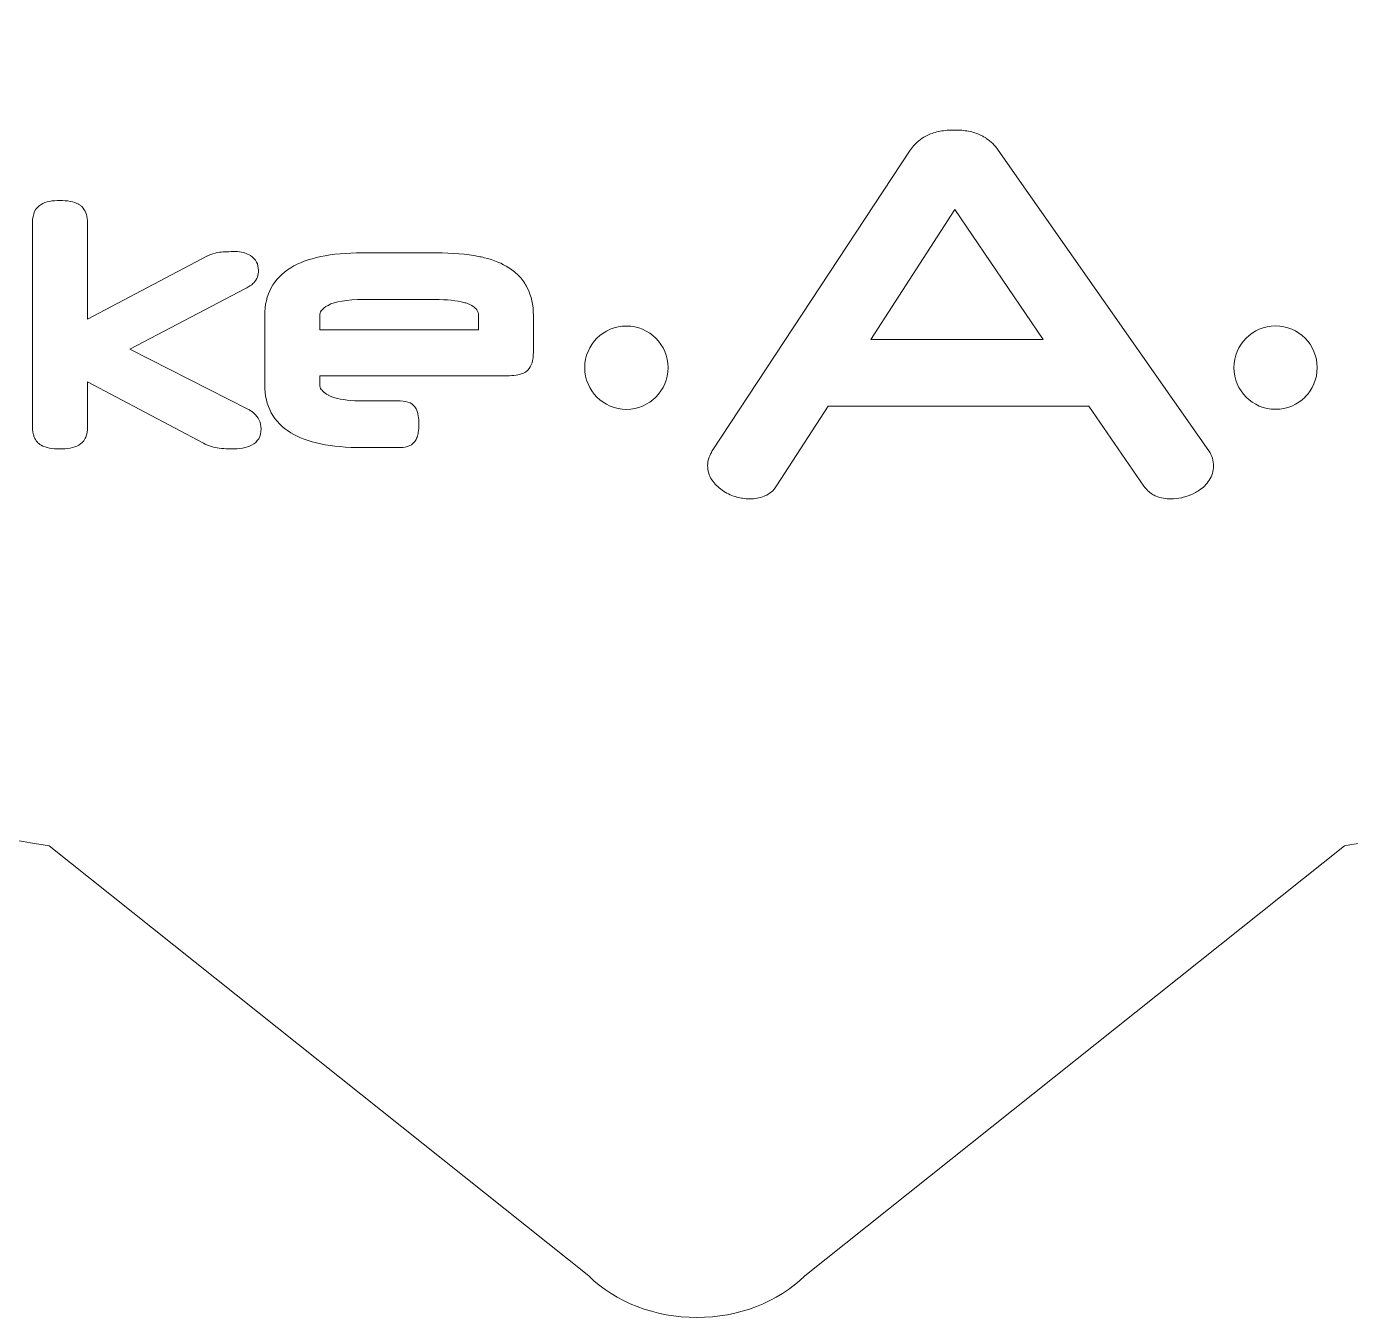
# Model space of a CAD drawing. Header units: inches. Extents: x -5.8 to 5.8, y -5.8 to 5.8.
# Drawn here: x -0.394 to 0.384, y 2.342 to 3.1 of the extents above; entities that cross this region are included whole.
import ezdxf

# ---------------------------------------------------------------- set-up
doc = ezdxf.new("R2010")
doc.units = ezdxf.units.IN
doc.header["$MEASUREMENT"] = 0
doc.layers.add('VIEW_HATCHES', color=7, linetype='Continuous')

msp = doc.modelspace()

# ---------------------------------------------------------------- linework, layer by layer
at = {"layer": 'VIEW_HATCHES', "color": 4, "lineweight": 5}
msp.add_open_spline([(0.38067, 2.61887), (0.38067, 2.61887), (0.06345, 2.36615), (0.06345, 2.36615), (0.06345, 2.36615), (0.04778, 2.35072), (0.02455, 2.3418), (0.00005, 2.34178), (0.00005, 2.34178), (-0.02445, 2.34176), (-0.0478, 2.35075), (-0.0635, 2.36615), (-0.0635, 2.36615), (-0.0635, 2.36615), (-0.38069, 2.61886), (-0.38069, 2.61886), (-0.38069, 2.61886), (-0.38069, 2.61886), (-0.38069, 2.61886), (-0.38069, 2.61886), (-0.38069, 2.61886), (-0.39056, 2.62049), (-0.89127, 2.70111), (-1.16072, 2.7456), (-1.16072, 2.7456), (-1.17256, 2.74755), (-1.18109, 2.75608), (-1.18109, 2.76598), (-1.18109, 2.76598), (-1.18109, 2.76598), (-1.18108, 3.09578), (-1.18108, 3.09578), (-1.18108, 3.09578), (-1.18108, 3.10567), (-1.17255, 3.1142), (-1.1607, 3.11616), (-1.1607, 3.11616), (-0.8352, 3.1699), (-0.39054, 3.24127), (-0.38067, 3.2429), (-0.38067, 3.2429), (-0.38067, 3.2429), (-0.38067, 3.2429), (-0.38067, 3.2429), (-0.38067, 3.2429), (-0.38067, 3.2429), (-0.06345, 3.49497), (-0.06345, 3.49497), (-0.06345, 3.49497), (-0.04778, 3.51039), (-0.02456, 3.51932), (-0.00005, 3.51934), (-0.00005, 3.51934), (0.02445, 3.51936), (0.0478, 3.51037), (0.0635, 3.49497), (0.0635, 3.49497), (0.0635, 3.49497), (0.38069, 3.2429), (0.38069, 3.2429), (0.38069, 3.2429), (0.38069, 3.2429), (0.38069, 3.2429), (0.38069, 3.2429), (0.38069, 3.2429), (0.39056, 3.24127), (0.90768, 3.15794), (1.16072, 3.11617), (1.16072, 3.11617), (1.17256, 3.11421), (1.18108, 3.10568), (1.18109, 3.09578), (1.18109, 3.09578), (1.18109, 3.09578), (1.18108, 2.76598), (1.18108, 2.76598), (1.18108, 2.76598), (1.18108, 2.75609), (1.17255, 2.74756), (1.1607, 2.74561), (1.1607, 2.74561), (0.83519, 2.69187), (0.39054, 2.6205), (0.38067, 2.61887), (0.38067, 2.61887), (0.38067, 2.61887), (0.38067, 2.61887), (0.38067, 2.61887)], degree=3, knots=[0, 0, 0, 0, 0.045455, 0.045455, 0.045455, 0.045455, 0.090909, 0.090909, 0.090909, 0.090909, 0.136364, 0.136364, 0.136364, 0.136364, 0.181818, 0.181818, 0.181818, 0.181818, 0.227273, 0.227273, 0.227273, 0.227273, 0.272727, 0.272727, 0.272727, 0.272727, 0.318182, 0.318182, 0.318182, 0.318182, 0.363636, 0.363636, 0.363636, 0.363636, 0.409091, 0.409091, 0.409091, 0.409091, 0.454545, 0.454545, 0.454545, 0.454545, 0.5, 0.5, 0.5, 0.5, 0.545455, 0.545455, 0.545455, 0.545455, 0.590909, 0.590909, 0.590909, 0.590909, 0.636364, 0.636364, 0.636364, 0.636364, 0.681818, 0.681818, 0.681818, 0.681818, 0.727273, 0.727273, 0.727273, 0.727273, 0.772727, 0.772727, 0.772727, 0.772727, 0.818182, 0.818182, 0.818182, 0.818182, 0.863636, 0.863636, 0.863636, 0.863636, 0.909091, 0.909091, 0.909091, 0.909091, 0.954545, 0.954545, 0.954545, 0.954545, 1, 1, 1, 1], dxfattribs=at)
at = {"layer": 'VIEW_HATCHES', "color": 2, "lineweight": 5}
for points, knots in [([(0.1515, 3.03934), (0.15447, 3.03934), (0.15723, 3.0391), (0.15977, 3.03861), (0.15977, 3.03861), (0.1624, 3.03812), (0.16476, 3.03736), (0.16683, 3.03635), (0.16683, 3.03635), (0.16683, 3.03635), (0.16685, 3.03634), (0.16685, 3.03634), (0.16685, 3.03634), (0.16685, 3.03634), (0.16685, 3.03635), (0.16685, 3.03635), (0.16685, 3.03635), (0.16737, 3.03609), (0.16793, 3.03579), (0.16855, 3.03543), (0.16855, 3.03543), (0.16922, 3.03505), (0.16976, 3.03472), (0.17018, 3.03444), (0.17018, 3.03444), (0.17287, 3.03262), (0.17519, 3.03033), (0.17713, 3.02759), (0.17713, 3.02759), (0.17713, 3.02759), (0.17713, 3.02757), (0.17713, 3.02757), (0.17713, 3.02757), (0.17713, 3.02757), (0.30098, 2.85092), (0.30098, 2.85092), (0.30098, 2.85092), (0.30098, 2.85092), (0.30109, 2.85077), (0.30109, 2.85077), (0.30109, 2.85077), (0.30194, 2.84944), (0.30259, 2.84802), (0.30305, 2.84653), (0.30305, 2.84653), (0.30351, 2.845), (0.30375, 2.84348), (0.30375, 2.84196), (0.30375, 2.84196), (0.30375, 2.84052), (0.30352, 2.83909), (0.30309, 2.83766), (0.30309, 2.83766), (0.30266, 2.83629), (0.30203, 2.83496), (0.3012, 2.83369), (0.3012, 2.83369), (0.30043, 2.83249), (0.29953, 2.83138), (0.29852, 2.83037), (0.29852, 2.83037), (0.29852, 2.83037), (0.29852, 2.83036), (0.29852, 2.83036), (0.29852, 2.83036), (0.29754, 2.82937), (0.29642, 2.82846), (0.29516, 2.82762), (0.29516, 2.82762), (0.29516, 2.82762), (0.29506, 2.82756), (0.29506, 2.82756), (0.29506, 2.82756), (0.29506, 2.82756), (0.29505, 2.82755), (0.29505, 2.82755), (0.29505, 2.82755), (0.29505, 2.82755), (0.29504, 2.82755), (0.29504, 2.82755), (0.29504, 2.82755), (0.29471, 2.82733), (0.29441, 2.82713), (0.29415, 2.82698), (0.29415, 2.82698), (0.29395, 2.82686), (0.29361, 2.82667), (0.29312, 2.82639), (0.29312, 2.82639), (0.29312, 2.82639), (0.29312, 2.82639), (0.29312, 2.82639), (0.29312, 2.82639), (0.29136, 2.82542), (0.28944, 2.82461), (0.28739, 2.82398), (0.28739, 2.82398), (0.28739, 2.82398), (0.28735, 2.82397), (0.28735, 2.82397), (0.28735, 2.82397), (0.28699, 2.82386), (0.28659, 2.82375), (0.28616, 2.82363), (0.28616, 2.82363), (0.28616, 2.82363), (0.28616, 2.82363), (0.28616, 2.82363), (0.28616, 2.82363), (0.28567, 2.8235), (0.28526, 2.8234), (0.28494, 2.82333), (0.28494, 2.82333), (0.28494, 2.82333), (0.28494, 2.82334), (0.28494, 2.82334), (0.28494, 2.82334), (0.28283, 2.82288), (0.28077, 2.82265), (0.27876, 2.82265), (0.27876, 2.82265), (0.27876, 2.82265), (0.27876, 2.82266), (0.27876, 2.82266), (0.27876, 2.82266), (0.27718, 2.82266), (0.27567, 2.82279), (0.27424, 2.82305), (0.27424, 2.82305), (0.27277, 2.82331), (0.27138, 2.82371), (0.27007, 2.82424), (0.27007, 2.82424), (0.27007, 2.82424), (0.27007, 2.82424), (0.27007, 2.82424), (0.27007, 2.82424), (0.27007, 2.82424), (0.27006, 2.82424), (0.27006, 2.82424), (0.27006, 2.82424), (0.27006, 2.82424), (0.27006, 2.82425), (0.27006, 2.82425), (0.27006, 2.82425), (0.27006, 2.82425), (0.27004, 2.82426), (0.27004, 2.82426), (0.27004, 2.82426), (0.27004, 2.82426), (0.27004, 2.82426), (0.27004, 2.82426), (0.27004, 2.82426), (0.26961, 2.82444), (0.26922, 2.82462), (0.26885, 2.82481), (0.26885, 2.82481), (0.26885, 2.82481), (0.26884, 2.82481), (0.26884, 2.82481), (0.26884, 2.82481), (0.26844, 2.82501), (0.26806, 2.82522), (0.26772, 2.82544), (0.26772, 2.82544), (0.26586, 2.82659), (0.26422, 2.82815), (0.26281, 2.83009), (0.26281, 2.83009), (0.26281, 2.83009), (0.26275, 2.83019), (0.26275, 2.83019), (0.26275, 2.83019), (0.26275, 2.83019), (0.23051, 2.87717), (0.23051, 2.87717), (0.23051, 2.87717), (0.23051, 2.87717), (0.07714, 2.87716), (0.07714, 2.87716), (0.07714, 2.87716), (0.07714, 2.87716), (0.04689, 2.83027), (0.04689, 2.83027), (0.04689, 2.83027), (0.04689, 2.83027), (0.04688, 2.83028), (0.04688, 2.83028), (0.04688, 2.83028), (0.04688, 2.83028), (0.04688, 2.83028), (0.04688, 2.83028), (0.04688, 2.83028), (0.04658, 2.82981), (0.04632, 2.82944), (0.04611, 2.82916), (0.04611, 2.82916), (0.04583, 2.82879), (0.04554, 2.82844), (0.04525, 2.82811), (0.04525, 2.82811), (0.04367, 2.82636), (0.04179, 2.82506), (0.0396, 2.8242), (0.0396, 2.8242), (0.03828, 2.82369), (0.03689, 2.8233), (0.03544, 2.82303), (0.03544, 2.82303), (0.03398, 2.82276), (0.03253, 2.82263), (0.03109, 2.82263), (0.03109, 2.82263), (0.03109, 2.82263), (0.03107, 2.82263), (0.03107, 2.82263), (0.03107, 2.82263), (0.03107, 2.82263), (0.03107, 2.82264), (0.03107, 2.82264), (0.03107, 2.82264), (0.0297, 2.82265), (0.02832, 2.82276), (0.02693, 2.82298), (0.02693, 2.82298), (0.0268, 2.823), (0.02656, 2.82304), (0.02627, 2.82309), (0.02627, 2.82309), (0.02627, 2.82309), (0.02626, 2.82309), (0.02626, 2.82309), (0.02626, 2.82309), (0.02509, 2.82331), (0.02392, 2.8236), (0.02275, 2.82396), (0.02275, 2.82396), (0.02133, 2.8244), (0.01995, 2.82494), (0.01861, 2.82559), (0.01861, 2.82559), (0.01727, 2.82625), (0.01602, 2.827), (0.01486, 2.82783), (0.01486, 2.82783), (0.01367, 2.82867), (0.01259, 2.82958), (0.01163, 2.83055), (0.01163, 2.83055), (0.01163, 2.83055), (0.01161, 2.83056), (0.01161, 2.83056), (0.01161, 2.83056), (0.01062, 2.83156), (0.00974, 2.83261), (0.00898, 2.83372), (0.00898, 2.83372), (0.00811, 2.83499), (0.00746, 2.83634), (0.00703, 2.83776), (0.00703, 2.83776), (0.00703, 2.83776), (0.00704, 2.83776), (0.00704, 2.83776), (0.00704, 2.83776), (0.00661, 2.83922), (0.00638, 2.84071), (0.00638, 2.84222), (0.00638, 2.84222), (0.00638, 2.84222), (0.00638, 2.84224), (0.00638, 2.84224), (0.00638, 2.84224), (0.00638, 2.84224), (0.0064, 2.84224), (0.0064, 2.84224), (0.0064, 2.84224), (0.0064, 2.84362), (0.00664, 2.84504), (0.0071, 2.84649), (0.0071, 2.84649), (0.00727, 2.84703), (0.00744, 2.8475), (0.0076, 2.84789), (0.0076, 2.84789), (0.0076, 2.84789), (0.00761, 2.84789), (0.00761, 2.84789), (0.00761, 2.84789), (0.00798, 2.8488), (0.00843, 2.8497), (0.00895, 2.8506), (0.00895, 2.8506), (0.00895, 2.8506), (0.00909, 2.8508), (0.00909, 2.8508), (0.00909, 2.8508), (0.00909, 2.8508), (0.12548, 3.02741), (0.12548, 3.02741), (0.12548, 3.02741), (0.12548, 3.02741), (0.12549, 3.02743), (0.12549, 3.02743), (0.12549, 3.02743), (0.12549, 3.02743), (0.12551, 3.02746), (0.12551, 3.02746), (0.12551, 3.02746), (0.12587, 3.02802), (0.12624, 3.02855), (0.12661, 3.02903), (0.12661, 3.02903), (0.12702, 3.02956), (0.12743, 3.03006), (0.12783, 3.03052), (0.12783, 3.03052), (0.13001, 3.03294), (0.13266, 3.03489), (0.13577, 3.03637), (0.13577, 3.03637), (0.13789, 3.03737), (0.1403, 3.03812), (0.14299, 3.03861), (0.14299, 3.03861), (0.14561, 3.03909), (0.14845, 3.03934), (0.1515, 3.03934)], [0, 0, 0, 0, 0.012195, 0.012195, 0.012195, 0.012195, 0.02439, 0.02439, 0.02439, 0.02439, 0.036585, 0.036585, 0.036585, 0.036585, 0.04878, 0.04878, 0.04878, 0.04878, 0.060976, 0.060976, 0.060976, 0.060976, 0.073171, 0.073171, 0.073171, 0.073171, 0.085366, 0.085366, 0.085366, 0.085366, 0.097561, 0.097561, 0.097561, 0.097561, 0.109756, 0.109756, 0.109756, 0.109756, 0.121951, 0.121951, 0.121951, 0.121951, 0.134146, 0.134146, 0.134146, 0.134146, 0.146341, 0.146341, 0.146341, 0.146341, 0.158537, 0.158537, 0.158537, 0.158537, 0.170732, 0.170732, 0.170732, 0.170732, 0.182927, 0.182927, 0.182927, 0.182927, 0.195122, 0.195122, 0.195122, 0.195122, 0.207317, 0.207317, 0.207317, 0.207317, 0.219512, 0.219512, 0.219512, 0.219512, 0.231707, 0.231707, 0.231707, 0.231707, 0.243902, 0.243902, 0.243902, 0.243902, 0.256098, 0.256098, 0.256098, 0.256098, 0.268293, 0.268293, 0.268293, 0.268293, 0.280488, 0.280488, 0.280488, 0.280488, 0.292683, 0.292683, 0.292683, 0.292683, 0.304878, 0.304878, 0.304878, 0.304878, 0.317073, 0.317073, 0.317073, 0.317073, 0.329268, 0.329268, 0.329268, 0.329268, 0.341463, 0.341463, 0.341463, 0.341463, 0.353659, 0.353659, 0.353659, 0.353659, 0.365854, 0.365854, 0.365854, 0.365854, 0.378049, 0.378049, 0.378049, 0.378049, 0.390244, 0.390244, 0.390244, 0.390244, 0.402439, 0.402439, 0.402439, 0.402439, 0.414634, 0.414634, 0.414634, 0.414634, 0.426829, 0.426829, 0.426829, 0.426829, 0.439024, 0.439024, 0.439024, 0.439024, 0.45122, 0.45122, 0.45122, 0.45122, 0.463415, 0.463415, 0.463415, 0.463415, 0.47561, 0.47561, 0.47561, 0.47561, 0.487805, 0.487805, 0.487805, 0.487805, 0.5, 0.5, 0.5, 0.5, 0.512195, 0.512195, 0.512195, 0.512195, 0.52439, 0.52439, 0.52439, 0.52439, 0.536585, 0.536585, 0.536585, 0.536585, 0.54878, 0.54878, 0.54878, 0.54878, 0.560976, 0.560976, 0.560976, 0.560976, 0.573171, 0.573171, 0.573171, 0.573171, 0.585366, 0.585366, 0.585366, 0.585366, 0.597561, 0.597561, 0.597561, 0.597561, 0.609756, 0.609756, 0.609756, 0.609756, 0.621951, 0.621951, 0.621951, 0.621951, 0.634146, 0.634146, 0.634146, 0.634146, 0.646341, 0.646341, 0.646341, 0.646341, 0.658537, 0.658537, 0.658537, 0.658537, 0.670732, 0.670732, 0.670732, 0.670732, 0.682927, 0.682927, 0.682927, 0.682927, 0.695122, 0.695122, 0.695122, 0.695122, 0.707317, 0.707317, 0.707317, 0.707317, 0.719512, 0.719512, 0.719512, 0.719512, 0.731707, 0.731707, 0.731707, 0.731707, 0.743902, 0.743902, 0.743902, 0.743902, 0.756098, 0.756098, 0.756098, 0.756098, 0.768293, 0.768293, 0.768293, 0.768293, 0.780488, 0.780488, 0.780488, 0.780488, 0.792683, 0.792683, 0.792683, 0.792683, 0.804878, 0.804878, 0.804878, 0.804878, 0.817073, 0.817073, 0.817073, 0.817073, 0.829268, 0.829268, 0.829268, 0.829268, 0.841463, 0.841463, 0.841463, 0.841463, 0.853659, 0.853659, 0.853659, 0.853659, 0.865854, 0.865854, 0.865854, 0.865854, 0.878049, 0.878049, 0.878049, 0.878049, 0.890244, 0.890244, 0.890244, 0.890244, 0.902439, 0.902439, 0.902439, 0.902439, 0.914634, 0.914634, 0.914634, 0.914634, 0.926829, 0.926829, 0.926829, 0.926829, 0.939024, 0.939024, 0.939024, 0.939024, 0.95122, 0.95122, 0.95122, 0.95122, 0.963415, 0.963415, 0.963415, 0.963415, 0.97561, 0.97561, 0.97561, 0.97561, 0.987805, 0.987805, 0.987805, 0.987805, 1, 1, 1, 1]), ([(-0.35805, 2.92817), (-0.35805, 2.92817), (-0.28747, 2.96536), (-0.28747, 2.96536), (-0.28747, 2.96536), (-0.28747, 2.96536), (-0.28747, 2.96536), (-0.28747, 2.96536), (-0.28747, 2.96536), (-0.28747, 2.96536), (-0.28744, 2.96538), (-0.28744, 2.96538), (-0.28744, 2.96538), (-0.28744, 2.96538), (-0.28742, 2.96538), (-0.28742, 2.96538), (-0.28742, 2.96538), (-0.28705, 2.96558), (-0.28674, 2.96574), (-0.28651, 2.96584), (-0.28651, 2.96584), (-0.2863, 2.96594), (-0.28598, 2.96607), (-0.28557, 2.96624), (-0.28557, 2.96624), (-0.28395, 2.96688), (-0.28224, 2.96731), (-0.28043, 2.96753), (-0.28043, 2.96753), (-0.27937, 2.96766), (-0.278, 2.96776), (-0.27632, 2.96783), (-0.27632, 2.96783), (-0.27457, 2.9679), (-0.2728, 2.96794), (-0.27102, 2.96794), (-0.27102, 2.96794), (-0.27102, 2.96794), (-0.271, 2.96794), (-0.271, 2.96794), (-0.271, 2.96794), (-0.271, 2.96794), (-0.271, 2.96793), (-0.271, 2.96793), (-0.271, 2.96793), (-0.26939, 2.96792), (-0.26787, 2.96774), (-0.26646, 2.96737), (-0.26646, 2.96737), (-0.26611, 2.96728), (-0.26588, 2.96721), (-0.26574, 2.96717), (-0.26574, 2.96717), (-0.26454, 2.9668), (-0.2634, 2.96627), (-0.26233, 2.96561), (-0.26233, 2.96561), (-0.26233, 2.96561), (-0.26231, 2.96561), (-0.26231, 2.96561), (-0.26231, 2.96561), (-0.26074, 2.96463), (-0.25956, 2.96336), (-0.25874, 2.96178), (-0.25874, 2.96178), (-0.25798, 2.96031), (-0.25759, 2.95863), (-0.25759, 2.95675), (-0.25759, 2.95675), (-0.25759, 2.95675), (-0.25758, 2.95675), (-0.25758, 2.95675), (-0.25758, 2.95675), (-0.25758, 2.95539), (-0.25779, 2.95413), (-0.25822, 2.95296), (-0.25822, 2.95296), (-0.25869, 2.95166), (-0.25939, 2.95054), (-0.26032, 2.94961), (-0.26032, 2.94961), (-0.26095, 2.94898), (-0.26171, 2.94835), (-0.26259, 2.94774), (-0.26259, 2.94774), (-0.26336, 2.9472), (-0.26421, 2.9467), (-0.26512, 2.94624), (-0.26512, 2.94624), (-0.26512, 2.94624), (-0.26512, 2.94624), (-0.26512, 2.94624), (-0.26512, 2.94624), (-0.26512, 2.94624), (-0.33317, 2.91051), (-0.33317, 2.91051), (-0.33317, 2.91051), (-0.33317, 2.91051), (-0.26385, 2.87544), (-0.26385, 2.87544), (-0.26385, 2.87544), (-0.26385, 2.87544), (-0.26386, 2.87543), (-0.26386, 2.87543), (-0.26386, 2.87543), (-0.26386, 2.87543), (-0.26381, 2.87542), (-0.26381, 2.87542), (-0.26381, 2.87542), (-0.26318, 2.87509), (-0.26256, 2.87472), (-0.26198, 2.87433), (-0.26198, 2.87433), (-0.26135, 2.87391), (-0.26079, 2.87349), (-0.26033, 2.87308), (-0.26033, 2.87308), (-0.25749, 2.87058), (-0.25607, 2.86748), (-0.25607, 2.86377), (-0.25607, 2.86377), (-0.25607, 2.8593), (-0.25793, 2.8561), (-0.26166, 2.85419), (-0.26166, 2.85419), (-0.26315, 2.85341), (-0.26493, 2.85285), (-0.26699, 2.8525), (-0.26699, 2.8525), (-0.26889, 2.85218), (-0.27105, 2.85201), (-0.27345, 2.85201), (-0.27345, 2.85201), (-0.27781, 2.85201), (-0.28133, 2.85237), (-0.28402, 2.8531), (-0.28402, 2.8531), (-0.28664, 2.85381), (-0.28863, 2.85457), (-0.28998, 2.85539), (-0.28998, 2.85539), (-0.28998, 2.85539), (-0.35806, 2.89139), (-0.35806, 2.89139), (-0.35806, 2.89139), (-0.35806, 2.89139), (-0.35806, 2.86507), (-0.35806, 2.86507), (-0.35806, 2.86507), (-0.35806, 2.86507), (-0.35804, 2.86507), (-0.35804, 2.86507), (-0.35804, 2.86507), (-0.35804, 2.86507), (-0.35804, 2.86506), (-0.35804, 2.86506), (-0.35804, 2.86506), (-0.35804, 2.86506), (-0.35806, 2.86506), (-0.35806, 2.86506), (-0.35806, 2.86506), (-0.35806, 2.86268), (-0.35843, 2.86063), (-0.35914, 2.85893), (-0.35914, 2.85893), (-0.35932, 2.85851), (-0.35945, 2.85821), (-0.35956, 2.85802), (-0.35956, 2.85802), (-0.35956, 2.85802), (-0.35957, 2.858), (-0.35957, 2.858), (-0.35957, 2.858), (-0.36045, 2.85637), (-0.36167, 2.85511), (-0.36322, 2.85424), (-0.36322, 2.85424), (-0.36461, 2.85346), (-0.3663, 2.85288), (-0.36827, 2.85251), (-0.36827, 2.85251), (-0.37006, 2.85217), (-0.37207, 2.852), (-0.3743, 2.852), (-0.3743, 2.852), (-0.37652, 2.852), (-0.37853, 2.85217), (-0.3803, 2.85251), (-0.3803, 2.85251), (-0.38227, 2.85288), (-0.38395, 2.85347), (-0.38533, 2.85427), (-0.38533, 2.85427), (-0.38714, 2.85532), (-0.38848, 2.85689), (-0.38933, 2.85898), (-0.38933, 2.85898), (-0.39002, 2.86068), (-0.39037, 2.86271), (-0.39037, 2.86507), (-0.39037, 2.86507), (-0.39037, 2.86507), (-0.39038, 2.98485), (-0.39038, 2.98485), (-0.39038, 2.98485), (-0.39038, 2.99011), (-0.3887, 2.9937), (-0.38534, 2.99565), (-0.38534, 2.99565), (-0.38396, 2.99646), (-0.38228, 2.99705), (-0.38031, 2.99742), (-0.38031, 2.99742), (-0.37854, 2.99776), (-0.37654, 2.99793), (-0.37431, 2.99793), (-0.37431, 2.99793), (-0.37209, 2.99793), (-0.37007, 2.99776), (-0.36828, 2.99742), (-0.36828, 2.99742), (-0.36631, 2.99705), (-0.36463, 2.99647), (-0.36323, 2.99569), (-0.36323, 2.99569), (-0.36323, 2.99569), (-0.36318, 2.99566), (-0.36318, 2.99566), (-0.36318, 2.99566), (-0.36318, 2.99566), (-0.36317, 2.99565), (-0.36317, 2.99565), (-0.36317, 2.99565), (-0.36317, 2.99565), (-0.36318, 2.99564), (-0.36318, 2.99564), (-0.36318, 2.99564), (-0.36265, 2.99534), (-0.36217, 2.995), (-0.36174, 2.99464), (-0.36174, 2.99464), (-0.36128, 2.99424), (-0.36087, 2.99381), (-0.36052, 2.99336), (-0.36052, 2.99336), (-0.35887, 2.99127), (-0.35805, 2.98844), (-0.35805, 2.98485), (-0.35805, 2.98485), (-0.35805, 2.98485), (-0.35805, 2.92817), (-0.35805, 2.92817)], [0, 0, 0, 0, 0.015873, 0.015873, 0.015873, 0.015873, 0.031746, 0.031746, 0.031746, 0.031746, 0.047619, 0.047619, 0.047619, 0.047619, 0.063492, 0.063492, 0.063492, 0.063492, 0.079365, 0.079365, 0.079365, 0.079365, 0.095238, 0.095238, 0.095238, 0.095238, 0.111111, 0.111111, 0.111111, 0.111111, 0.126984, 0.126984, 0.126984, 0.126984, 0.142857, 0.142857, 0.142857, 0.142857, 0.15873, 0.15873, 0.15873, 0.15873, 0.174603, 0.174603, 0.174603, 0.174603, 0.190476, 0.190476, 0.190476, 0.190476, 0.206349, 0.206349, 0.206349, 0.206349, 0.222222, 0.222222, 0.222222, 0.222222, 0.238095, 0.238095, 0.238095, 0.238095, 0.253968, 0.253968, 0.253968, 0.253968, 0.269841, 0.269841, 0.269841, 0.269841, 0.285714, 0.285714, 0.285714, 0.285714, 0.301587, 0.301587, 0.301587, 0.301587, 0.31746, 0.31746, 0.31746, 0.31746, 0.333333, 0.333333, 0.333333, 0.333333, 0.349206, 0.349206, 0.349206, 0.349206, 0.365079, 0.365079, 0.365079, 0.365079, 0.380952, 0.380952, 0.380952, 0.380952, 0.396825, 0.396825, 0.396825, 0.396825, 0.412698, 0.412698, 0.412698, 0.412698, 0.428571, 0.428571, 0.428571, 0.428571, 0.444444, 0.444444, 0.444444, 0.444444, 0.460317, 0.460317, 0.460317, 0.460317, 0.47619, 0.47619, 0.47619, 0.47619, 0.492063, 0.492063, 0.492063, 0.492063, 0.507937, 0.507937, 0.507937, 0.507937, 0.52381, 0.52381, 0.52381, 0.52381, 0.539683, 0.539683, 0.539683, 0.539683, 0.555556, 0.555556, 0.555556, 0.555556, 0.571429, 0.571429, 0.571429, 0.571429, 0.587302, 0.587302, 0.587302, 0.587302, 0.603175, 0.603175, 0.603175, 0.603175, 0.619048, 0.619048, 0.619048, 0.619048, 0.634921, 0.634921, 0.634921, 0.634921, 0.650794, 0.650794, 0.650794, 0.650794, 0.666667, 0.666667, 0.666667, 0.666667, 0.68254, 0.68254, 0.68254, 0.68254, 0.698413, 0.698413, 0.698413, 0.698413, 0.714286, 0.714286, 0.714286, 0.714286, 0.730159, 0.730159, 0.730159, 0.730159, 0.746032, 0.746032, 0.746032, 0.746032, 0.761905, 0.761905, 0.761905, 0.761905, 0.777778, 0.777778, 0.777778, 0.777778, 0.793651, 0.793651, 0.793651, 0.793651, 0.809524, 0.809524, 0.809524, 0.809524, 0.825397, 0.825397, 0.825397, 0.825397, 0.84127, 0.84127, 0.84127, 0.84127, 0.857143, 0.857143, 0.857143, 0.857143, 0.873016, 0.873016, 0.873016, 0.873016, 0.888889, 0.888889, 0.888889, 0.888889, 0.904762, 0.904762, 0.904762, 0.904762, 0.920635, 0.920635, 0.920635, 0.920635, 0.936508, 0.936508, 0.936508, 0.936508, 0.952381, 0.952381, 0.952381, 0.952381, 0.968254, 0.968254, 0.968254, 0.968254, 0.984127, 0.984127, 0.984127, 0.984127, 1, 1, 1, 1]), ([(0.10224, 2.91636), (0.10224, 2.91636), (0.20367, 2.91637), (0.20367, 2.91637), (0.20367, 2.91637), (0.20367, 2.91637), (0.1516, 2.99274), (0.1516, 2.99274), (0.1516, 2.99274), (0.1516, 2.99274), (0.10224, 2.91636), (0.10224, 2.91636)], [0, 0, 0, 0, 0.333333, 0.333333, 0.333333, 0.333333, 0.666667, 0.666667, 0.666667, 0.666667, 1, 1, 1, 1]), ([(-0.22158, 2.89494), (-0.22158, 2.89494), (-0.22158, 2.88964), (-0.22158, 2.88964), (-0.22158, 2.88964), (-0.22158, 2.88964), (-0.22158, 2.88963), (-0.22158, 2.88963), (-0.22158, 2.88963), (-0.22158, 2.88963), (-0.2216, 2.88963), (-0.2216, 2.88963), (-0.2216, 2.88963), (-0.2216, 2.8887), (-0.22128, 2.8878), (-0.22065, 2.88694), (-0.22065, 2.88694), (-0.2204, 2.88661), (-0.22009, 2.88626), (-0.21973, 2.88591), (-0.21973, 2.88591), (-0.21893, 2.88515), (-0.2179, 2.88441), (-0.21663, 2.88369), (-0.21663, 2.88369), (-0.21663, 2.88369), (-0.21662, 2.88369), (-0.21662, 2.88369), (-0.21662, 2.88369), (-0.21662, 2.88369), (-0.21661, 2.88369), (-0.21661, 2.88369), (-0.21661, 2.88369), (-0.21661, 2.88369), (-0.21661, 2.88369), (-0.21661, 2.88369), (-0.21661, 2.88369), (-0.21661, 2.88369), (-0.21659, 2.88367), (-0.21659, 2.88367), (-0.21659, 2.88367), (-0.21659, 2.88367), (-0.21659, 2.88367), (-0.21659, 2.88367), (-0.21659, 2.88367), (-0.21607, 2.88338), (-0.2155, 2.88311), (-0.21491, 2.88286), (-0.21491, 2.88286), (-0.2142, 2.88257), (-0.21349, 2.88231), (-0.2128, 2.8821), (-0.2128, 2.8821), (-0.20867, 2.88085), (-0.20301, 2.88022), (-0.19585, 2.88022), (-0.19585, 2.88022), (-0.19585, 2.88022), (-0.19585, 2.8802), (-0.19585, 2.8802), (-0.19585, 2.8802), (-0.19585, 2.8802), (-0.17429, 2.8802), (-0.17429, 2.8802), (-0.17429, 2.8802), (-0.16969, 2.88021), (-0.16659, 2.87867), (-0.16498, 2.87558), (-0.16498, 2.87558), (-0.16438, 2.87442), (-0.16393, 2.87303), (-0.16365, 2.87141), (-0.16365, 2.87141), (-0.16341, 2.86998), (-0.16328, 2.86837), (-0.16328, 2.86659), (-0.16328, 2.86659), (-0.16328, 2.86659), (-0.16328, 2.86656), (-0.16328, 2.86656), (-0.16328, 2.86656), (-0.16328, 2.86656), (-0.1633, 2.86656), (-0.1633, 2.86656), (-0.1633, 2.86656), (-0.1633, 2.86472), (-0.16342, 2.86311), (-0.16366, 2.86174), (-0.16366, 2.86174), (-0.16375, 2.8612), (-0.16385, 2.86072), (-0.16396, 2.86029), (-0.16396, 2.86029), (-0.1642, 2.85934), (-0.16454, 2.85843), (-0.16496, 2.85758), (-0.16496, 2.85758), (-0.16496, 2.85758), (-0.16495, 2.85757), (-0.16495, 2.85757), (-0.16495, 2.85757), (-0.16581, 2.85584), (-0.16718, 2.85457), (-0.16904, 2.85375), (-0.16904, 2.85375), (-0.17049, 2.85311), (-0.17224, 2.85279), (-0.17429, 2.85279), (-0.17429, 2.85279), (-0.17429, 2.85279), (-0.17429, 2.85277), (-0.17429, 2.85277), (-0.17429, 2.85277), (-0.17429, 2.85277), (-0.1966, 2.85277), (-0.1966, 2.85277), (-0.1966, 2.85277), (-0.1966, 2.85277), (-0.1966, 2.85278), (-0.1966, 2.85278), (-0.1966, 2.85278), (-0.2151, 2.85278), (-0.2291, 2.8557), (-0.23861, 2.86155), (-0.23861, 2.86155), (-0.24881, 2.86782), (-0.25391, 2.87718), (-0.25391, 2.88964), (-0.25391, 2.88964), (-0.25391, 2.88964), (-0.25391, 2.93031), (-0.25391, 2.93031), (-0.25391, 2.93031), (-0.25391, 2.93031), (-0.25391, 2.93033), (-0.25391, 2.93033), (-0.25391, 2.93033), (-0.25391, 2.93033), (-0.25389, 2.93033), (-0.25389, 2.93033), (-0.25389, 2.93033), (-0.25389, 2.94278), (-0.2488, 2.95215), (-0.23862, 2.95841), (-0.23862, 2.95841), (-0.22912, 2.96425), (-0.21512, 2.96718), (-0.19664, 2.96718), (-0.19664, 2.96718), (-0.19664, 2.96718), (-0.19664, 2.9672), (-0.19664, 2.9672), (-0.19664, 2.9672), (-0.19664, 2.9672), (-0.19661, 2.9672), (-0.19661, 2.9672), (-0.19661, 2.9672), (-0.19661, 2.9672), (-0.19661, 2.96718), (-0.19661, 2.96718), (-0.19661, 2.96718), (-0.19661, 2.96718), (-0.15331, 2.96719), (-0.15331, 2.96719), (-0.15331, 2.96719), (-0.15331, 2.96719), (-0.15331, 2.9672), (-0.15331, 2.9672), (-0.15331, 2.9672), (-0.15331, 2.9672), (-0.15327, 2.9672), (-0.15327, 2.9672), (-0.15327, 2.9672), (-0.15327, 2.9672), (-0.15327, 2.96719), (-0.15327, 2.96719), (-0.15327, 2.96719), (-0.14359, 2.96719), (-0.13526, 2.96649), (-0.12827, 2.9651), (-0.12827, 2.9651), (-0.12718, 2.96489), (-0.12605, 2.96463), (-0.12487, 2.96434), (-0.12487, 2.96434), (-0.11912, 2.96293), (-0.1143, 2.96096), (-0.11041, 2.95844), (-0.11041, 2.95844), (-0.11041, 2.95844), (-0.11036, 2.95843), (-0.11036, 2.95843), (-0.11036, 2.95843), (-0.11036, 2.95843), (-0.11035, 2.95842), (-0.11035, 2.95842), (-0.11035, 2.95842), (-0.11035, 2.95842), (-0.11036, 2.95841), (-0.11036, 2.95841), (-0.11036, 2.95841), (-0.10799, 2.95687), (-0.10591, 2.95514), (-0.10414, 2.9532), (-0.10414, 2.9532), (-0.10232, 2.95122), (-0.1008, 2.94903), (-0.09958, 2.94663), (-0.09958, 2.94663), (-0.09719, 2.94193), (-0.096, 2.93649), (-0.09599, 2.93033), (-0.09599, 2.93033), (-0.09599, 2.93033), (-0.09601, 2.93033), (-0.09601, 2.93033), (-0.09601, 2.93033), (-0.09601, 2.93033), (-0.09601, 2.90877), (-0.09601, 2.90877), (-0.09601, 2.90877), (-0.09601, 2.90877), (-0.09599, 2.90877), (-0.09599, 2.90877), (-0.09599, 2.90877), (-0.09599, 2.90399), (-0.0971, 2.90049), (-0.09931, 2.89827), (-0.09931, 2.89827), (-0.09931, 2.89827), (-0.0993, 2.89826), (-0.0993, 2.89826), (-0.0993, 2.89826), (-0.0993, 2.89826), (-0.09931, 2.89825), (-0.09931, 2.89825), (-0.09931, 2.89825), (-0.09931, 2.89825), (-0.09933, 2.89825), (-0.09933, 2.89825), (-0.09933, 2.89825), (-0.09976, 2.89783), (-0.10022, 2.89745), (-0.10072, 2.89713), (-0.10072, 2.89713), (-0.10072, 2.89713), (-0.10073, 2.89715), (-0.10073, 2.89715), (-0.10073, 2.89715), (-0.10121, 2.89684), (-0.10171, 2.89658), (-0.10222, 2.89637), (-0.10222, 2.89637), (-0.10222, 2.89637), (-0.10223, 2.89637), (-0.10223, 2.89637), (-0.10223, 2.89637), (-0.10445, 2.89542), (-0.10754, 2.89495), (-0.1115, 2.89495), (-0.1115, 2.89495), (-0.1115, 2.89495), (-0.22158, 2.89494), (-0.22158, 2.89494)], [0, 0, 0, 0, 0.015152, 0.015152, 0.015152, 0.015152, 0.030303, 0.030303, 0.030303, 0.030303, 0.045455, 0.045455, 0.045455, 0.045455, 0.060606, 0.060606, 0.060606, 0.060606, 0.075758, 0.075758, 0.075758, 0.075758, 0.090909, 0.090909, 0.090909, 0.090909, 0.106061, 0.106061, 0.106061, 0.106061, 0.121212, 0.121212, 0.121212, 0.121212, 0.136364, 0.136364, 0.136364, 0.136364, 0.151515, 0.151515, 0.151515, 0.151515, 0.166667, 0.166667, 0.166667, 0.166667, 0.181818, 0.181818, 0.181818, 0.181818, 0.19697, 0.19697, 0.19697, 0.19697, 0.212121, 0.212121, 0.212121, 0.212121, 0.227273, 0.227273, 0.227273, 0.227273, 0.242424, 0.242424, 0.242424, 0.242424, 0.257576, 0.257576, 0.257576, 0.257576, 0.272727, 0.272727, 0.272727, 0.272727, 0.287879, 0.287879, 0.287879, 0.287879, 0.30303, 0.30303, 0.30303, 0.30303, 0.318182, 0.318182, 0.318182, 0.318182, 0.333333, 0.333333, 0.333333, 0.333333, 0.348485, 0.348485, 0.348485, 0.348485, 0.363636, 0.363636, 0.363636, 0.363636, 0.378788, 0.378788, 0.378788, 0.378788, 0.393939, 0.393939, 0.393939, 0.393939, 0.409091, 0.409091, 0.409091, 0.409091, 0.424242, 0.424242, 0.424242, 0.424242, 0.439394, 0.439394, 0.439394, 0.439394, 0.454545, 0.454545, 0.454545, 0.454545, 0.469697, 0.469697, 0.469697, 0.469697, 0.484848, 0.484848, 0.484848, 0.484848, 0.5, 0.5, 0.5, 0.5, 0.515152, 0.515152, 0.515152, 0.515152, 0.530303, 0.530303, 0.530303, 0.530303, 0.545455, 0.545455, 0.545455, 0.545455, 0.560606, 0.560606, 0.560606, 0.560606, 0.575758, 0.575758, 0.575758, 0.575758, 0.590909, 0.590909, 0.590909, 0.590909, 0.606061, 0.606061, 0.606061, 0.606061, 0.621212, 0.621212, 0.621212, 0.621212, 0.636364, 0.636364, 0.636364, 0.636364, 0.651515, 0.651515, 0.651515, 0.651515, 0.666667, 0.666667, 0.666667, 0.666667, 0.681818, 0.681818, 0.681818, 0.681818, 0.69697, 0.69697, 0.69697, 0.69697, 0.712121, 0.712121, 0.712121, 0.712121, 0.727273, 0.727273, 0.727273, 0.727273, 0.742424, 0.742424, 0.742424, 0.742424, 0.757576, 0.757576, 0.757576, 0.757576, 0.772727, 0.772727, 0.772727, 0.772727, 0.787879, 0.787879, 0.787879, 0.787879, 0.80303, 0.80303, 0.80303, 0.80303, 0.818182, 0.818182, 0.818182, 0.818182, 0.833333, 0.833333, 0.833333, 0.833333, 0.848485, 0.848485, 0.848485, 0.848485, 0.863636, 0.863636, 0.863636, 0.863636, 0.878788, 0.878788, 0.878788, 0.878788, 0.893939, 0.893939, 0.893939, 0.893939, 0.909091, 0.909091, 0.909091, 0.909091, 0.924242, 0.924242, 0.924242, 0.924242, 0.939394, 0.939394, 0.939394, 0.939394, 0.954545, 0.954545, 0.954545, 0.954545, 0.969697, 0.969697, 0.969697, 0.969697, 0.984848, 0.984848, 0.984848, 0.984848, 1, 1, 1, 1]), ([(-0.22158, 2.922), (-0.22158, 2.922), (-0.12832, 2.92201), (-0.12832, 2.92201), (-0.12832, 2.92201), (-0.12832, 2.92201), (-0.12832, 2.93033), (-0.12832, 2.93033), (-0.12832, 2.93033), (-0.12832, 2.93033), (-0.12832, 2.93033), (-0.12832, 2.93033), (-0.12832, 2.93033), (-0.12832, 2.93033), (-0.1283, 2.93033), (-0.1283, 2.93033), (-0.1283, 2.93033), (-0.1283, 2.93161), (-0.12864, 2.93274), (-0.12931, 2.93371), (-0.12931, 2.93371), (-0.12957, 2.93407), (-0.12984, 2.9344), (-0.13015, 2.9347), (-0.13015, 2.9347), (-0.13088, 2.93541), (-0.13183, 2.93606), (-0.133, 2.93665), (-0.133, 2.93665), (-0.133, 2.93665), (-0.133, 2.93666), (-0.133, 2.93666), (-0.133, 2.93666), (-0.133, 2.93666), (-0.13301, 2.93667), (-0.13301, 2.93667), (-0.13301, 2.93667), (-0.13301, 2.93667), (-0.13302, 2.93667), (-0.13302, 2.93667), (-0.13302, 2.93667), (-0.13351, 2.93691), (-0.13408, 2.93715), (-0.13472, 2.93739), (-0.13472, 2.93739), (-0.13537, 2.93763), (-0.13609, 2.93785), (-0.13685, 2.93806), (-0.13685, 2.93806), (-0.14104, 2.93919), (-0.14678, 2.93975), (-0.15406, 2.93975), (-0.15406, 2.93975), (-0.15406, 2.93975), (-0.19585, 2.93974), (-0.19585, 2.93974), (-0.19585, 2.93974), (-0.20563, 2.93974), (-0.21257, 2.93861), (-0.21668, 2.93634), (-0.21668, 2.93634), (-0.2185, 2.93533), (-0.21982, 2.93427), (-0.22064, 2.93315), (-0.22064, 2.93315), (-0.22127, 2.93228), (-0.22159, 2.93134), (-0.22159, 2.93032), (-0.22159, 2.93032), (-0.22159, 2.93032), (-0.22158, 2.922), (-0.22158, 2.922)], [0, 0, 0, 0, 0.055556, 0.055556, 0.055556, 0.055556, 0.111111, 0.111111, 0.111111, 0.111111, 0.166667, 0.166667, 0.166667, 0.166667, 0.222222, 0.222222, 0.222222, 0.222222, 0.277778, 0.277778, 0.277778, 0.277778, 0.333333, 0.333333, 0.333333, 0.333333, 0.388889, 0.388889, 0.388889, 0.388889, 0.444444, 0.444444, 0.444444, 0.444444, 0.5, 0.5, 0.5, 0.5, 0.555556, 0.555556, 0.555556, 0.555556, 0.611111, 0.611111, 0.611111, 0.611111, 0.666667, 0.666667, 0.666667, 0.666667, 0.722222, 0.722222, 0.722222, 0.722222, 0.777778, 0.777778, 0.777778, 0.777778, 0.833333, 0.833333, 0.833333, 0.833333, 0.888889, 0.888889, 0.888889, 0.888889, 0.944444, 0.944444, 0.944444, 0.944444, 1, 1, 1, 1]), ([(-0.04134, 2.92422), (-0.04134, 2.92422), (-0.04133, 2.92422), (-0.04133, 2.92422), (-0.04133, 2.92422), (-0.04133, 2.92422), (-0.04133, 2.9242), (-0.04133, 2.9242), (-0.04133, 2.9242), (-0.03456, 2.9242), (-0.02844, 2.92146), (-0.02402, 2.91704), (-0.02402, 2.91704), (-0.02402, 2.91704), (-0.02402, 2.91703), (-0.02402, 2.91703), (-0.02402, 2.91703), (-0.0196, 2.91261), (-0.01687, 2.9065), (-0.01686, 2.89974), (-0.01686, 2.89974), (-0.01686, 2.89974), (-0.01685, 2.89974), (-0.01685, 2.89974), (-0.01685, 2.89974), (-0.01685, 2.89974), (-0.01685, 2.89973), (-0.01685, 2.89973), (-0.01685, 2.89973), (-0.01685, 2.89973), (-0.01685, 2.89972), (-0.01685, 2.89972), (-0.01685, 2.89972), (-0.01685, 2.89972), (-0.01686, 2.89972), (-0.01686, 2.89972), (-0.01686, 2.89972), (-0.01687, 2.89297), (-0.0196, 2.88685), (-0.02403, 2.88242), (-0.02403, 2.88242), (-0.02403, 2.88242), (-0.02402, 2.88241), (-0.02402, 2.88241), (-0.02402, 2.88241), (-0.02844, 2.87799), (-0.03456, 2.87526), (-0.04132, 2.87525), (-0.04132, 2.87525), (-0.04132, 2.87525), (-0.04132, 2.87524), (-0.04132, 2.87524), (-0.04132, 2.87524), (-0.04132, 2.87524), (-0.04133, 2.87524), (-0.04133, 2.87524), (-0.04133, 2.87524), (-0.04133, 2.87524), (-0.04134, 2.87524), (-0.04134, 2.87524), (-0.04134, 2.87524), (-0.04134, 2.87524), (-0.04134, 2.87525), (-0.04134, 2.87525), (-0.04134, 2.87525), (-0.0481, 2.87526), (-0.05422, 2.878), (-0.05865, 2.88243), (-0.05865, 2.88243), (-0.06307, 2.88685), (-0.06581, 2.89296), (-0.06581, 2.89972), (-0.06581, 2.89972), (-0.06581, 2.89972), (-0.06583, 2.89972), (-0.06583, 2.89972), (-0.06583, 2.89972), (-0.06583, 2.89972), (-0.06583, 2.89973), (-0.06583, 2.89973), (-0.06583, 2.89973), (-0.06583, 2.89973), (-0.06583, 2.89973), (-0.06583, 2.89973), (-0.06583, 2.89973), (-0.06583, 2.89973), (-0.06581, 2.89973), (-0.06581, 2.89973), (-0.06581, 2.89973), (-0.06581, 2.90649), (-0.06307, 2.91261), (-0.05864, 2.91704), (-0.05864, 2.91704), (-0.05422, 2.92146), (-0.04811, 2.9242), (-0.04135, 2.9242), (-0.04135, 2.9242), (-0.04135, 2.9242), (-0.04135, 2.92422), (-0.04135, 2.92422), (-0.04135, 2.92422), (-0.04135, 2.92422), (-0.04134, 2.92422), (-0.04134, 2.92422)], [0, 0, 0, 0, 0.038462, 0.038462, 0.038462, 0.038462, 0.076923, 0.076923, 0.076923, 0.076923, 0.115385, 0.115385, 0.115385, 0.115385, 0.153846, 0.153846, 0.153846, 0.153846, 0.192308, 0.192308, 0.192308, 0.192308, 0.230769, 0.230769, 0.230769, 0.230769, 0.269231, 0.269231, 0.269231, 0.269231, 0.307692, 0.307692, 0.307692, 0.307692, 0.346154, 0.346154, 0.346154, 0.346154, 0.384615, 0.384615, 0.384615, 0.384615, 0.423077, 0.423077, 0.423077, 0.423077, 0.461538, 0.461538, 0.461538, 0.461538, 0.5, 0.5, 0.5, 0.5, 0.538462, 0.538462, 0.538462, 0.538462, 0.576923, 0.576923, 0.576923, 0.576923, 0.615385, 0.615385, 0.615385, 0.615385, 0.653846, 0.653846, 0.653846, 0.653846, 0.692308, 0.692308, 0.692308, 0.692308, 0.730769, 0.730769, 0.730769, 0.730769, 0.769231, 0.769231, 0.769231, 0.769231, 0.807692, 0.807692, 0.807692, 0.807692, 0.846154, 0.846154, 0.846154, 0.846154, 0.884615, 0.884615, 0.884615, 0.884615, 0.923077, 0.923077, 0.923077, 0.923077, 0.961538, 0.961538, 0.961538, 0.961538, 1, 1, 1, 1]), ([(0.34016, 2.92425), (0.34016, 2.92425), (0.34017, 2.92425), (0.34017, 2.92425), (0.34017, 2.92425), (0.34017, 2.92425), (0.34017, 2.92423), (0.34017, 2.92423), (0.34017, 2.92423), (0.34694, 2.92423), (0.35306, 2.9215), (0.35748, 2.91707), (0.35748, 2.91707), (0.35748, 2.91707), (0.35748, 2.91706), (0.35748, 2.91706), (0.35748, 2.91706), (0.3619, 2.91264), (0.36464, 2.90653), (0.36464, 2.89978), (0.36464, 2.89978), (0.36464, 2.89978), (0.36466, 2.89978), (0.36466, 2.89978), (0.36466, 2.89978), (0.36466, 2.89978), (0.36466, 2.89976), (0.36466, 2.89976), (0.36466, 2.89976), (0.36466, 2.89976), (0.36466, 2.89976), (0.36466, 2.89976), (0.36466, 2.89976), (0.36466, 2.89976), (0.36464, 2.89976), (0.36464, 2.89976), (0.36464, 2.89976), (0.36464, 2.893), (0.3619, 2.88688), (0.35747, 2.88245), (0.35747, 2.88245), (0.35747, 2.88245), (0.35748, 2.88244), (0.35748, 2.88244), (0.35748, 2.88244), (0.35306, 2.87802), (0.34694, 2.87529), (0.34018, 2.87528), (0.34018, 2.87528), (0.34018, 2.87528), (0.34018, 2.87527), (0.34018, 2.87527), (0.34018, 2.87527), (0.34018, 2.87527), (0.34017, 2.87527), (0.34017, 2.87527), (0.34017, 2.87527), (0.34017, 2.87527), (0.34016, 2.87527), (0.34016, 2.87527), (0.34016, 2.87527), (0.34016, 2.87527), (0.34016, 2.87528), (0.34016, 2.87528), (0.34016, 2.87528), (0.33341, 2.87529), (0.32728, 2.87803), (0.32285, 2.88246), (0.32285, 2.88246), (0.31843, 2.88688), (0.3157, 2.89299), (0.31569, 2.89975), (0.31569, 2.89975), (0.31569, 2.89975), (0.31568, 2.89975), (0.31568, 2.89975), (0.31568, 2.89975), (0.31568, 2.89975), (0.31568, 2.89976), (0.31568, 2.89976), (0.31568, 2.89976), (0.31568, 2.89976), (0.31568, 2.89976), (0.31568, 2.89976), (0.31568, 2.89976), (0.31568, 2.89976), (0.31569, 2.89976), (0.31569, 2.89976), (0.31569, 2.89976), (0.31569, 2.90652), (0.31844, 2.91265), (0.32287, 2.91707), (0.32287, 2.91707), (0.32729, 2.92149), (0.3334, 2.92423), (0.34015, 2.92423), (0.34015, 2.92423), (0.34015, 2.92423), (0.34015, 2.92425), (0.34015, 2.92425), (0.34015, 2.92425), (0.34015, 2.92425), (0.34016, 2.92425), (0.34016, 2.92425)], [0, 0, 0, 0, 0.038462, 0.038462, 0.038462, 0.038462, 0.076923, 0.076923, 0.076923, 0.076923, 0.115385, 0.115385, 0.115385, 0.115385, 0.153846, 0.153846, 0.153846, 0.153846, 0.192308, 0.192308, 0.192308, 0.192308, 0.230769, 0.230769, 0.230769, 0.230769, 0.269231, 0.269231, 0.269231, 0.269231, 0.307692, 0.307692, 0.307692, 0.307692, 0.346154, 0.346154, 0.346154, 0.346154, 0.384615, 0.384615, 0.384615, 0.384615, 0.423077, 0.423077, 0.423077, 0.423077, 0.461538, 0.461538, 0.461538, 0.461538, 0.5, 0.5, 0.5, 0.5, 0.538462, 0.538462, 0.538462, 0.538462, 0.576923, 0.576923, 0.576923, 0.576923, 0.615385, 0.615385, 0.615385, 0.615385, 0.653846, 0.653846, 0.653846, 0.653846, 0.692308, 0.692308, 0.692308, 0.692308, 0.730769, 0.730769, 0.730769, 0.730769, 0.769231, 0.769231, 0.769231, 0.769231, 0.807692, 0.807692, 0.807692, 0.807692, 0.846154, 0.846154, 0.846154, 0.846154, 0.884615, 0.884615, 0.884615, 0.884615, 0.923077, 0.923077, 0.923077, 0.923077, 0.961538, 0.961538, 0.961538, 0.961538, 1, 1, 1, 1])]:
    msp.add_open_spline(points, degree=3, knots=knots, dxfattribs=at)

doc.saveas('drawing.dxf')
